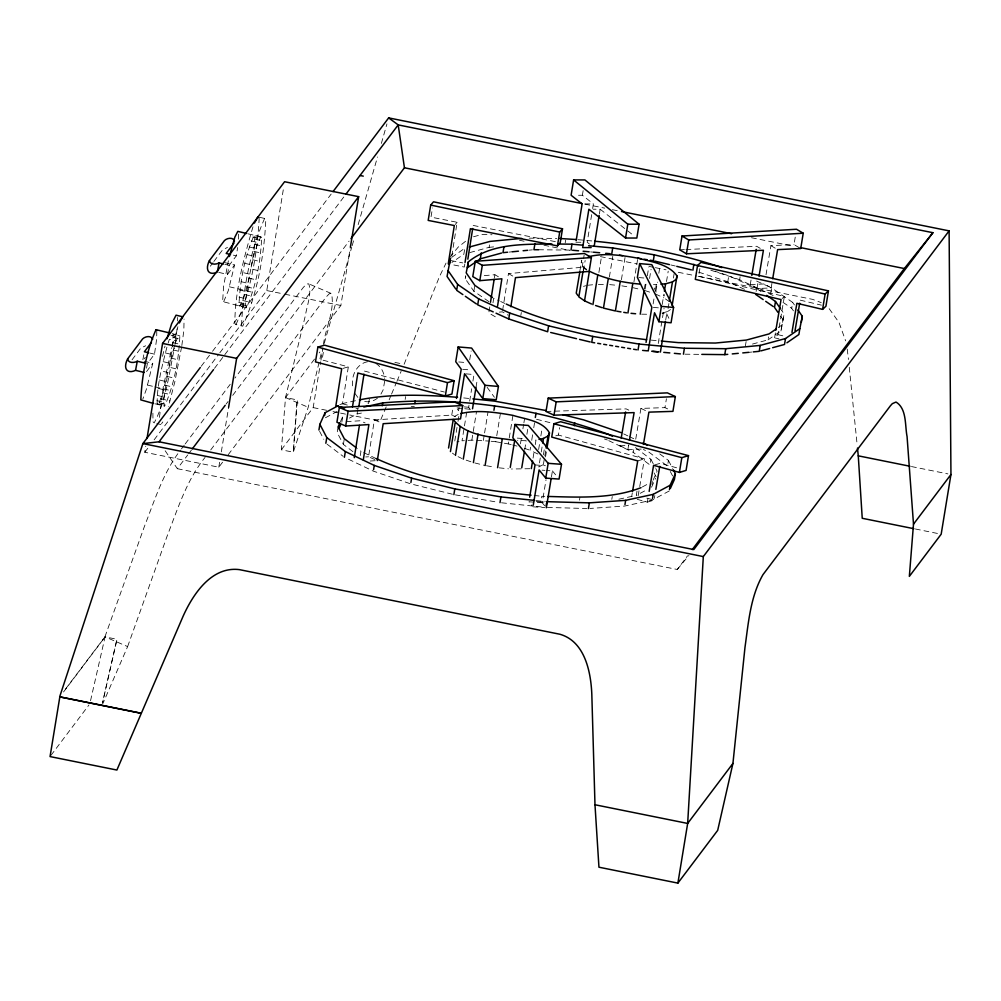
<?xml version="1.0" encoding="UTF-8"?>
<svg xmlns="http://www.w3.org/2000/svg" width="1001" height="1001" viewBox="0 0 1001 1001"><rect width="100%" height="100%" fill="white"/><g stroke="black" fill="none" stroke-linecap="round" stroke-linejoin="round"><path stroke-width="0.75" stroke-dasharray="5 3.75" d="M384.709 381.031L383.095 390.015L380.73 394.482M152.89 413.113L152.99 421.796L154.179 422.897C166.229 400.05 169.119 373.21 174.424 348.135M174.161 346.897L162.813 392.792L159.184 402.802L157.92 404.504L157.132 403.778C157.007 384.371 162.325 365.265 167.067 346.559M159.459 417.379L163.226 387.324L171.772 347.647M172.322 333.583L179.842 335.911C178.816 359.672 174.324 384.371 164.652 406.106L163.651 402.289L163.976 397.034L167.905 372.51L161.161 370.908M172.485 346.884L173.098 334.309L179.842 335.911M238.588 239.139L238.601 232.107M261.649 237.6L260.873 236.874C249.487 258.321 251.113 284.734 239.727 306.181L238.951 305.455C239.977 281.706 244.469 256.994 254.129 235.26L261.649 237.6C260.623 261.349 256.131 286.061 246.471 307.782L222.635 301.564L223.598 286.186L228.378 260.786M246.471 307.782L245.458 303.966L245.783 298.723L249.724 274.199L242.98 272.585M257.62 270.47L250.888 268.856L253.954 251.376L254.905 235.986M296.859 402.427L293.28 452.189L281.356 449.787L285.51 397.56L305.443 315.302C307.019 305.117 311.874 294.094 308.834 283.871L306.631 283.971L303.303 287.425L234.885 378.09M177.102 328.954L174.649 346.721M339.852 404.567L342.492 403.803L348.335 366.841L322.084 359.947L323.536 351.088M374.799 459.497L368.543 456.781L374.412 419.894L451.751 415.09L455.505 416.716M451.789 256.018L457.119 222.285L430.993 217.129L432.507 207.933M464.802 263.989L464.314 267.054L451.176 264.464M489.764 306.882L488.788 313L495.795 317.079L498.811 316.816M494.394 277.79L494.882 274.724L480.142 275.976M502.615 310.323L508.47 273.573L582.132 267.317L586.799 270.032M146.521 368.205L147.385 363.651L154.492 354.179L156.694 338.763L156.782 330.418M175.813 368.781L169.069 367.179L172.147 349.699L178.879 351.301M181.619 346.909L174.825 381.856L168.368 406.731M181.844 345.495L183.834 330.555L184.071 319.069M218.806 272.385L227.465 274.449L229.191 265.328L236.299 255.856L237.637 247.497M459.071 407.632L458.571 410.71L456.894 408.421M470.345 409.559L468.668 407.257L469.419 402.64M469.669 401.101L471.671 388.776M472.922 381.081L474.174 373.373M476.026 387.212L477.277 379.504M591.654 214.652L587.199 242.267L589.451 244.044M592.642 208.508L593.38 203.916L582.382 195.27L575.337 195.258M599.411 213.826L600.15 209.222L593.105 209.209M222.572 462.224L218.819 467.192L144.757 452.264L145.758 446.133M218.819 467.192L219.82 461.061M221.321 451.864L228.603 407.42M219.845 352.752L266.779 290.565L283.846 186.324M281.356 449.787L313.175 407.607L320.695 361.699M320.946 360.16L322.948 347.923L319.206 352.89M228.203 454.754L340.84 305.493L350.375 247.234M338.1 426.839L337.174 432.545L343.381 444.431L352.89 451.626M341.829 422.172L342.767 416.466L345.307 415.102M343.381 444.431L344.306 438.726M349.437 418.093L357.057 414.014L357.983 408.308M369.344 399.086L368.643 403.365L365.74 404.004M360.26 455.593L360.961 451.313L357.395 448.611M405.167 399.437L405.63 396.584M488.976 301.676L473.873 291.253L465.227 278.791L465.715 275.838M451.751 415.09L452.965 407.682M473.873 291.253L474.837 285.335M457.019 427.414L454.554 442.442L459.034 441.466M458.008 421.408L459.234 413.888L454.642 416.353M469.694 359.885L471.146 351.013M469.807 252.577L489.126 247.335L489.614 244.369M466.691 412.274L462.024 440.815L471.846 440.14L489.564 441.103M492.993 302.79L493.718 298.348L499.286 300.888M471.846 440.14L476.514 411.586M483.358 440.453L484.346 434.447M484.584 432.945L488.025 411.911M491.116 441.266L495.783 441.741L496.521 437.237M496.759 435.735L500.45 413.2M520.833 315.465L521.321 312.512M511.186 444.644L508.258 443.918L508.996 439.414M509.246 437.912L512.937 415.365M520.445 443.818L521.684 436.311M522.91 428.791L523.648 424.286M523.898 422.785L524.637 418.28M526.889 434.321L527.865 428.39M524.712 449.762L526.188 440.74L517.555 440.503M537.9 454.016L530.067 450.275L530.555 447.259M531.794 439.752L532.77 433.746M533.758 427.74L534.734 421.721M565.19 242.993L565.678 240.04M533.058 458.095L534.284 450.588M535.272 444.569L536.01 440.065L531.806 440.352M538.638 449.512L539.864 442.004M540.853 435.986L542.079 428.478M582.382 195.27L583.133 190.665M540.277 457.97L538.801 466.992L543.393 464.527L544.319 462.437M541.253 451.964L542.242 445.958M543.418 454.804L544.394 448.798M543.393 464.527L545.595 451.013M545.532 456.894L546.521 450.888M536.261 501.514L540.84 501.976L541.779 496.271L544.832 496.358M579.879 270.921L581.756 260.172L581.093 263.513L583.696 267.28L587.112 269.632M582.132 267.317L584.146 255.03M583.208 270.232L583.696 267.28M583.458 270.821L585.147 260.448M555.743 435.86L558.42 435.06L559.634 427.652M598.898 272.51L601.814 254.742M609.371 277.077L612.762 256.344M579.479 500.175L579.942 497.322M621.408 279.692L625.049 257.482M633.946 281.769L637.587 259.547M644.344 289.001L645.069 284.559L647.872 284.584M645.157 289.076L646.371 281.669M647.334 275.738L648.798 266.854M611.811 499.361L612.274 496.509M649.561 278.491L651.075 269.282M653.115 303.929L654.329 296.534M655.542 289.126L656.268 284.684L659.371 284.384M655.93 291.053L657.382 282.169M658.833 273.273L660.047 265.878M635.447 447.597L650.913 459.284L649.974 464.99L633.32 452.414L634.259 446.696M662.199 304.517L663.901 294.156M669.531 301.764L663.838 297.835L664.326 294.87M666.503 281.544L668.205 271.183M637.011 491.128L636.298 495.407L646.446 489.977M662.111 313.038L667.592 311.549L669.043 302.665M673.41 278.065L674.136 273.623M651.989 484.396L652.452 481.544M667.617 408.883L664.964 407.645L666.416 398.773M659.784 453.916L668.443 460.46L667.504 466.166L648.948 452.152L643.443 449.512M699.887 268.518L698.635 276.201L784.384 296.421L777.915 334.659L774.574 337.825L778.891 338.839M744.494 289.314L727.79 281.706L728.766 275.788L715.677 271.484M773.135 295.52L739.639 279.692L740.602 273.774M745.382 345.996L746.12 341.554M756.118 291.416L756.593 288.463L728.766 275.788M770.657 293.819L771.633 287.9L754.704 280.192M752.477 344.069L768.067 339.84L768.555 336.874M799.374 247.76L794.018 244.582L795.52 235.385M768.067 339.84L780.955 330.931L784.121 313.939L781.531 310.197M780.955 330.931L784.121 313.939M793.443 310.848L791.703 308.321L792.667 302.402L771.633 287.9M544.694 505.768L542.242 502.752L546.045 479.729M551.413 477.064L552.427 470.92L546.496 470.495M658.245 343.493L664.051 308.321M665.715 319.945L666.716 313.826L662.149 313.426M641.191 449.099L627.877 449.524L619.907 445.795L620.432 442.717M627.877 449.524L628.666 444.907M635.735 439.176L640.928 408.408L664.964 407.645M631.744 496.208L632.269 493.13M638.175 495.72L639.476 488.038M639.739 486.511L644.419 458.871L558.42 435.06M637.249 499.336L647.347 502.139L648.385 495.995M647.347 502.139L654.041 500.112L654.817 495.508M771.934 283.308L771.17 287.913L756.969 288.563L750.275 284.597L751.038 280.005M756.969 288.563L758.257 280.906M766.015 274.762L770.92 245.645L794.018 244.582M774.574 337.825L775.612 331.706M143.806 354.804L142.642 360.886L145.295 357.357M465.227 278.791L465.778 276.026M144.094 361.223L152.753 363.288L146.509 388.914L142.868 398.924M224.462 262.562L234.572 264.977L228.316 290.59L223.423 302.289M116.341 641.729L102.44 703.202L116.992 639.276L104.93 636.849L63.351 691.941M90.528 700.75L105.067 636.874L127.627 646.583L103.003 703.365M314.527 359.084L285.51 397.56L297.435 399.962L293.28 452.189L308.208 407.294L321.972 350.463M323.423 344.482C325.575 327.89 334.997 310.51 331.531 293.606L308.834 283.871M162.512 356.356L165.027 346.033M172.134 346.171L177.903 326.726M324.236 343.406L351.726 247.184M352.152 245.683L353.879 239.677M358.17 224.637L377.49 156.982M381.356 143.443L386.937 123.899M168.206 342.88L169.382 339.264L176.126 340.878L179.066 335.185M174.937 344.482L176.126 340.878M252.978 226.802C243.744 258.17 235.047 290.64 234.81 323.486L235.986 324.587L242.73 326.188C257.42 293.18 264.226 255.655 265.791 219.569L264.614 218.468L257.87 216.867M104.93 636.849L144.457 526.338C154.705 500.275 163.125 472.535 180.53 450.125M127.627 646.583L167.142 536.073C177.753 509.046 186.511 480.242 205.092 457.382M404.104 364.276L439.552 276.439L446.033 263.1M386.173 406.906L380.205 421.108L349.737 414.977M389.164 399.799L390.966 395.533M391.554 394.119L396.333 382.745M396.934 381.331L401.113 371.384M340.44 421.659L342.767 416.466M653.04 480.242L657.119 471.171L655.743 468.531M651.526 487.249L655.605 478.178M132.057 359.797L140.903 348.01L145.658 345.77M210.335 266.191L212.988 262.662M213.876 261.474L222.722 249.687L227.465 247.46M146.546 371.584L152.753 363.288M264.614 218.468C249.925 251.476 243.105 289.001 241.554 325.087L242.73 326.188M227.465 274.449L234.572 264.977M161.561 423.648L162.838 421.947M235.986 324.587C250.675 291.954 257.057 254.817 259.146 219.144M63.526 691.979L105.067 636.874M50.976 755.355L88.914 705.029M201.239 366.253L211.599 352.54M212.537 351.288L331.168 194.081M144.757 452.264L148.511 447.297M154.141 439.827L218.906 354.004M214.477 368.368L223.861 355.918M224.8 354.679L344.056 196.646M181.469 448.886L184.272 445.157M185.21 443.918L230.205 384.296M165.165 450.763L177.352 468.706L187.675 455.03M188.613 453.791L191.429 450.062M226.151 404.041L228.028 401.564M232.72 395.345L349.074 241.141M210.723 449.924L326.001 297.159L329.329 293.706L331.531 293.606M177.352 468.706L677.264 569.481L687.574 555.805M449.799 257.182L458.183 247.134L467.442 239.79M677.264 569.481L688.926 555.43M455.255 224.462L457.119 222.285M782.169 298.523L784.384 296.421M451.664 257.37L464.827 248.261L463.851 254.179L451.889 262.462M667.592 311.549L670.507 309.534M778.403 327.44L781.919 325M377.527 398.085C373.486 401.476 367.555 403.09 362.662 400.638M325.438 417.755L337.174 411.461M642.317 486.974L648.648 483.583M669.231 490.978L652.277 500.062L624.712 506.056L589.939 508.458M473.523 236.762L482.182 234.384L492.017 234.747M637.725 460.898L644.419 458.871M654.929 464.877L660.285 463.263L677.489 468.03M343.03 368.393L348.335 366.841M367.617 361.736C356.181 363.738 350.475 377.139 352.99 387.65M355.981 408.808L358.633 408.033M583.52 286.361L586.261 285.623M342.017 403.653L357.97 400.187M357.057 414.014L361.411 413.075M618.843 499.211L634.847 495.72M489.126 247.335L493.631 246.897M509.184 252.077L512.274 251.777M529.291 250.137L532.382 249.85M587.625 285.247L593.856 284.659M748.748 352.339L751.751 352.052M499.349 312.112L502.377 311.849L508.22 315.24M411.248 406.606L414.339 406.393M529.929 468.706L511.436 469.006M346.208 421.634L360.135 420.77L365.14 422.948M365.69 456.956L368.543 456.781M370.17 461.023L375.888 460.673M679.754 249.837L684.371 249.624M685.91 249.549L756.718 246.296L760.735 248.673M750.275 284.597L764.464 283.946L771.17 287.913M546.02 411.461L626.138 408.883L628.803 410.122M619.907 445.795L628.778 445.508M584.922 203.891L593.38 203.916M575.925 242.255L584.384 242.267M529.179 238.15L556.731 238.451M538.576 249.749L569.481 250.087M653.465 284.647L656.268 284.684M598.36 284.372L605.355 284.447M641.628 314.189L648.623 314.264M684.959 354.191L700.275 354.367M540.84 501.976L543.893 502.064M547.409 507.432L586.911 508.521M517.279 438.113L524.687 438.651M535.009 464.939L545.37 465.703M542.054 470.17L545.019 470.382M542.242 502.752L528.916 501.776L532.182 505.793M532.995 506.794L544.844 507.657M458.746 361.949L466.216 362.587M462.712 369.294L470.182 369.92M466.066 373.873L473.548 374.512M464.189 406.881L468.668 407.257M638.888 277.565L644.994 278.09M653.378 307.395L659.471 307.92M578.015 239.677L593.143 241.066M590.628 251.914L593.656 252.202M609.684 284.622L617.367 285.335M651.176 340.115L660.222 340.953M463.701 397.923L471.346 398.711M457.094 407.92L463.188 408.558M464.714 408.708L470.82 409.346M499.124 467.842L508.445 468.806M534.146 495.482L541.779 496.271M536.111 500.563L545.295 501.526M501.526 502.79L544.356 507.232M621.834 285.848L630.192 287.224M495.783 441.741L508.258 443.918M486.473 465.753L494.807 467.204M455.417 494.869L498.46 502.364M473.185 225.45L555.668 241.704M451.051 260.61L462.737 262.913M584.834 204.141L604.704 208.145M612.349 209.684L618.468 210.923M751.463 237.725L794.268 246.359M519.494 240.278L524.074 241.203M543.918 245.207L569.869 250.438M600.412 256.594L637.049 263.976M649.261 266.441L653.841 267.367M655.367 267.667L666.053 269.82M678.265 272.285L696.583 275.976M698.11 276.289L812.599 299.362L821.258 302.615M266.779 290.565L283.408 293.906M284.922 294.219L340.84 305.493M394.92 362.425L402.577 363.976M911.448 466.554L947.909 473.898M313.175 407.607L326.889 410.36M332.983 411.599L339.076 412.825M340.603 413.125L348.21 414.664M915.377 528.991L938.137 533.583M800.212 300.15L821.396 305.142M777.915 334.659L785.109 336.361M248.198 233.859L260.873 236.874M252.865 236.962L259.609 238.563M255.142 239.089L261.887 240.69M251.188 240.953L257.933 242.555M254.817 244.332L261.561 245.933M249.224 246.972L255.968 248.573M253.954 251.376L260.698 252.99M247.109 254.604L253.854 256.218M233.408 255.167L236.299 255.856M252.615 259.747L259.347 261.349M244.982 263.351L251.714 264.952M224.862 264.302L229.191 265.328M248.886 278.103L255.618 279.704M241.254 281.706L247.985 283.308M246.746 286.837L253.491 288.438M229.379 286.774L252.427 292.267M239.902 290.065L246.646 291.666M244.632 294.482L251.376 296.083M239.039 297.109L245.783 298.723M242.667 300.5L251.789 302.615M238.713 302.365L245.458 303.966M240.991 304.492L247.735 306.093M238.951 305.455L245.695 307.057M171.058 335.272L177.79 336.887M173.336 337.4L180.067 339.014M173.01 342.655L179.742 344.256M165.303 352.928L172.034 354.529M150.15 353.14L154.492 354.179M170.796 358.058L177.54 359.672M163.163 361.661L169.907 363.275M167.067 376.414L173.811 378.028M159.434 380.017L166.179 381.631M164.94 385.16L171.684 386.761M147.572 385.085L153.503 386.499M154.98 386.861L170.62 390.578M158.095 388.388L164.84 389.99M162.813 392.792L169.557 394.407M157.232 395.433L163.976 397.034M160.861 398.811L169.97 400.926M156.907 400.675L163.651 402.289M159.184 402.802L165.928 404.417M157.132 403.778L163.876 405.38M154.955 403.791L164.652 406.106M156.869 423.548L160.911 424.512M670.908 264.952L675.3 266.016M632.97 287.687L640.44 289.477M536.574 419.294L551.488 422.998M512.65 445.007L517.029 446.096M474.862 462.962L485.097 465.515M452.389 494.231L410.685 483.858L373.335 471.133L345.783 457.945M364.464 371.083L444.394 392.054M342.492 403.803L348.361 405.342M646.821 498.11L654.041 500.112M710.835 270.22L739.639 279.692M698.711 272.147L727.79 281.706M644.919 290.553L651.488 292.717M604.441 438.989L607.357 439.99M524.286 448.298L530.067 450.275M466.178 460.147L471.959 462.112M285.51 397.56L308.208 407.294M374.412 419.894L381.919 423.148M655.442 294.019L663.838 297.835M500.675 301.514L504.854 303.416M640.928 408.408L646.233 410.898M623.711 433.908L627.84 435.885M629.216 436.549L634.734 439.189M608.721 440.64L633.32 452.414M458.07 456.656L461.987 458.533M363.701 452.615L376.001 458.508M508.47 273.573L513.15 276.289M494.882 274.724L498.385 276.764M770.92 245.645L777.614 249.612M783.032 302.352L791.703 308.321M756.593 288.463L762.887 292.793M452.439 453.128L454.454 454.654M327.089 444.194L343.168 456.343M600.15 209.222L634.384 236.123M375.838 363.401C381.018 366.616 384.109 372.447 384.584 378.441M829.166 308.671L839.001 322.485L845.645 340.853M552.427 470.92L557.182 476.751M487.137 387.324L494.419 397.272M355.042 393.556L357.82 397.384M792.667 302.402L794.419 304.917M780.555 316.128L783.145 319.87M668.443 460.46L672.597 468.405M670.27 471.471L673.736 478.09M650.913 459.284L655.054 467.204M654.116 472.922L656.181 476.876M319.619 431.343L323.773 439.289M654.166 287.988L656.143 292.054M666.716 313.826L669.206 318.944M847.234 349.136L848.473 359.497M849.261 367.267L857.169 444.957M177.327 317.455L177.59 320.983"/><path stroke-width="1.5" d="M333.045 191.591L388.663 117.893L949.111 230.868L703.315 556.581L687.662 823.435L677.89 883.107L598.948 867.204L594.982 804.754L591.816 694.319C590.89 671.784 584.847 641.403 559.909 634.246L239.327 569.619C211.524 566.191 193.018 594.156 183.083 616.291L116.892 770.044L50.05 756.581L59.835 696.871M677.89 883.107L717.692 830.355L732.932 763.438L744.982 647.397C748.435 622.822 750.4 596.634 762.95 574.687L890.415 405.78L892.329 403.653L896.008 402.052C906.969 408.683 904.841 425.45 907.069 436.586L913.5 524.149L909.346 576.376L941.178 534.196L950.95 474.512L949.111 230.868M352.49 406.881L357.845 373.01L445.32 395.971L451.939 394.044L454.116 380.718L324.512 345.182L317.88 347.109L315.465 361.887L341.716 368.768L335.873 405.73L344.669 408.045M358.871 406.494L363.989 374.161M354.279 457.67L359.409 425.387M363.288 459.934L368.906 424.574L345.695 426.013L336.924 422.209L339.352 407.445L453.941 401.764L462.7 405.568L460.523 418.893L383.17 423.698L377.314 460.585M448.248 263.889L454.316 225.55L428.19 220.408L430.705 205.08L433.508 201.802L562.512 228.779L560.247 242.605L557.444 245.883L470.382 228.728L465.04 262.462M467.842 259.184L472.697 228.516M490.49 302.289L494.156 279.317M497.51 306.356L501.889 278.791L479.792 280.668L472.785 276.601L475.287 261.274L584.396 253.491L591.403 257.557L589.139 271.384L515.477 277.64L510.848 306.731M456.469 398.423L461.223 369.169L455.755 361.699L458.17 346.934L471.621 348.06L498.423 386.436L496.233 399.749L482.782 398.623L464.577 373.748L459.572 404.554M472.535 408.771L476.026 387.212M576.163 240.715L582.107 203.891L571.108 195.245L573.611 179.917L584.897 179.93L639.088 224.224L636.824 238.05L625.55 238.025L588.876 209.209L582.682 247.572L591.153 247.585M594.219 246.058L599.161 215.365M147.009 438.476L162.575 343.431L284.597 181.732L358.658 196.659L350.375 247.234M228.603 407.42L236.636 358.358L358.658 196.659M318.931 430.017L319.87 424.299L325.062 412.75L338.113 405.755M324.599 415.603L325.062 412.75M325.851 443.255L326.776 437.55L319.87 424.299M345.695 426.013L348.11 411.248L339.352 407.445M344.407 457.282L345.345 451.576L326.776 437.55M382.244 405.78L382.72 402.928C458.933 396.121 536.498 408.37 608.295 434.271L612.399 436.236M373.573 469.707L374.274 465.415L345.345 451.576M414.814 403.541L415.277 400.688M410.91 482.432L411.611 478.153L374.274 465.415M449.499 264.114L450.475 258.195L447.059 276.451L455.805 289.076M448.023 270.52L457.645 284.409L456.681 290.34L462.862 294.607M445.32 395.971L447.497 382.645L454.116 380.718M551.901 243.956C523.661 244.357 491.529 243.168 468.393 261.799L467.429 267.73L480.305 258.821L501.576 253.053M448.561 448.023L453.24 419.482C466.641 437.049 494.456 437.037 514.677 440.427L510.247 467.467M480.305 258.821L481.281 252.89M450.437 451.614L455.105 423.06M479.792 280.668L482.307 265.34L475.287 261.274M457.645 284.409L478.691 298.911L477.715 304.842L493.23 311.899M455.455 455.405L460.135 426.864M453.878 494.607L454.817 488.888L411.611 478.153M463.288 459.159L467.967 430.605M503.966 246.746L502.99 252.665L507.632 252.214M482.782 398.623L484.972 385.297L458.17 346.934M473.398 462.6L478.078 434.059M509.709 313.038L548.598 325.825L547.635 331.756L508.746 318.969L509.709 313.038L478.691 298.911M493.931 410.285L494.632 406.006M485.097 465.515L489.764 436.962M497.572 467.68L502.252 439.139M534.909 243.769L533.933 249.699L538.576 249.749M500 502.627L500.938 496.921L534.584 500.412M533.258 505.255L539.101 469.944L545.745 478.103L559.071 479.079L561.498 464.301L528.353 425.438L515.014 424.462L512.837 437.787L535.009 464.939L529.667 497.172M557.444 245.883L559.709 232.057L562.512 228.779M521.759 467.792L524.461 451.263M535.322 417.492L536.023 413.213M531.331 468.618L532.57 461.098M571.033 250.112L571.996 244.181L582.557 245.157M643.443 444.431L648.898 412.137L672.935 411.361L675.35 396.596L667.379 392.867L548.21 398.135L546.02 411.461L553.991 415.177L634.108 412.612L629.441 440.29M542.73 442.955L543.468 438.438L548.06 435.986L549.474 432.857C542.317 420.57 525.35 419.306 512.937 415.365C495.82 412.324 477.902 409.597 460.723 413.563M546.096 447.998L548.06 435.986M547.009 447.872L549.474 432.857M553.991 415.177L556.181 401.851L548.21 398.135M649.174 491.391L653.59 465.29L679.391 472.434L686.085 470.407L688.5 455.63L560.61 421.734L553.916 423.761L551.726 437.087L637.725 460.898L632.519 491.604M545.745 478.103L548.16 463.325L515.014 424.462M579.817 272.022L576.238 293.13L577.977 295.645M582.97 271.721L578.841 296.897L584.534 300.826L591.541 304.004M546.121 505.955L546.584 503.103M584.534 300.826L589.389 271.196C605.267 279.029 622.935 282.595 640.465 284.134M592.942 304.642L597.785 275.025M574.324 425.7L574.787 422.847M548.598 325.825L592.705 336.411L591.741 342.329L594.719 342.83M611.749 253.879L612.712 247.948L654.279 254.817L698.223 265.74M608.32 278.491L603.465 308.108L615.402 310.973L620.257 281.344M625.55 238.025L627.802 224.199L573.611 179.917M588.425 508.558L589.364 502.852L625.65 500.35L653.203 494.356L670.157 485.26L675.362 473.698L673.285 469.732M627.94 313.038L632.795 283.421M648.223 350.988L654.529 312.762L658.871 321.709L671.07 322.785L673.573 307.445L651.826 264.664L639.639 263.601L637.374 277.427L651.851 307.257L646.058 342.417M640.227 314.176L644.106 290.478M638.05 349.987L639.026 344.056L684.396 348.26L725.738 348.711L760.222 345.408L785.497 338.551L799.849 328.616L802.289 316.291L797.922 309.972M654.279 254.817L653.315 260.735L650.237 260.222M624.949 504.629L625.65 500.35M658.871 321.709L661.386 306.381L639.639 263.601M664.389 291.191L665.602 283.784L672.447 281.932L676.326 279.241L676.989 275.901C668.268 263.713 651.276 261.937 637.825 258.07M669.294 301.188L672.447 281.932M772.709 278.716L777.614 249.612L800.712 248.548L803.227 233.22L796.521 229.254L682.019 236.011L679.754 249.837L686.448 253.791L763.413 250.263L759.033 276.301M672.134 305.518L676.989 275.901M686.448 253.791L688.713 239.965L682.019 236.011M652.502 498.636L653.203 494.356M692.892 270.232L693.856 264.302M791.954 332.37L796.871 303.303L822.597 309.372L825.938 306.218L828.453 290.878L700.888 262.375L697.559 265.528L695.295 279.354L781.055 299.574L775.875 330.18M683.433 354.179L684.396 348.26M669.456 489.552L670.157 485.26M675.362 473.698L674.424 479.416L670.382 488.4M679.391 472.434L681.819 457.657L688.5 455.63M701.801 354.379L724.762 354.642L725.738 348.711M760.222 345.408L759.246 351.326L753.252 351.902M766.666 295.395L775.475 301.476L774.511 307.395L777.965 312.387M785.497 338.551L784.521 344.469L772.634 347.697M799.849 328.616L798.873 334.547L786.911 342.817M801.326 322.209L802.289 316.291M822.597 309.372L825.112 294.044L828.453 290.878M546.333 507.77L551.151 478.603M660.41 352.052L665.465 321.471M621.208 438.113L625.625 411.962M655.855 489.364L659.759 466.328M751.814 275.413L756.205 249.362M795.032 330.743L799.686 303.203M152.69 339.314C151.264 335.16 145.12 336.349 142.63 338.889L127.602 358.934C122.973 367.955 126.652 374.462 135.548 370.357L144.207 372.422M135.548 370.357L137.275 361.236L145.933 363.3M234.509 241.003C233.07 236.849 226.939 238.025 224.449 240.578L209.409 260.623C205.343 268.406 207.557 275.788 216.329 272.522M217.355 272.034L219.081 262.925L223.423 263.951M468.393 261.799L466.203 272.873L474.837 285.335L492.467 297.485M229.379 256.544L234.885 237.062L237.825 231.381L246.721 233.496M167.004 338.763L171.596 323.811L176.063 315.177L182.795 316.791L179.354 322.998M254.417 223.073L257.87 216.867L259.059 217.968M339.852 422.948L338.1 426.839L344.306 438.726L356.206 447.71M338.914 428.653L340.665 424.774M169.357 332.883L156.006 329.692C146.346 351.426 141.854 376.138 140.828 399.887L153.466 403.441M151.426 342.367L144.382 351.764L148.711 352.802M234.121 242.88L226.188 253.453L230.518 254.479M200.3 367.505L142.868 443.606L59.66 696.834L140.816 713.2L59.822 696.896M703.315 556.581L142.868 443.606L159.071 441.791L213.538 369.607M345.933 194.156L398.198 124.9L932.907 232.695L693.781 549.574L159.071 441.791M192.367 448.811L225.212 405.292M350.951 238.651L404.442 167.78L398.198 124.9L388.663 117.893M692.267 549.587L904.341 268.543L932.907 232.695M732.932 763.438L687.662 823.435L594.982 804.754M913.5 524.149L950.95 474.512M776.063 329.054L769.043 333.921L746.358 340.065L715.415 343.043L678.315 342.63L661.736 341.091M641.04 487.662C611.674 499.024 578.916 497.297 547.885 496.446M219.081 262.925C216.128 264.702 210.022 265.015 209.409 260.623M137.275 361.236C134.322 363.025 128.203 363.338 127.602 358.934M469.281 247.047L490.102 241.404L521.584 238.388M588.375 256.744C605.63 252.415 623.786 255.68 640.99 258.708M760.735 350.926L769.656 348.511M359.422 399.874C391.616 393.393 425 394.907 457.582 397.284M363.801 407.044L382.72 402.928M539.001 439.414L543.468 438.438M512.274 251.777L518.468 251.176M523.11 250.738L527.74 250.288M660.935 284.234L665.602 283.784M724.762 354.642L727.765 354.354M732.257 353.916L738.263 353.34M742.755 352.915L748.748 352.339M482.307 265.34L591.403 257.557M688.713 239.965L803.227 233.22M348.11 411.248L462.7 405.568M556.181 401.851L675.35 396.596M627.802 224.199L639.088 224.224M559.797 238.488L576.501 239.539M558.083 244.031L571.996 244.181M546.821 501.676L589.364 502.852M548.16 463.325L561.498 464.301M484.972 385.297L498.423 386.436M661.386 306.381L673.573 307.445M652.79 351.389L658.896 351.914M594.657 241.216C637.787 245.445 680.768 253.754 721.884 267.605M588.588 245.72L612.712 247.948M572.534 250.25L578.565 250.801M583.095 251.226L589.126 251.777M593.656 252.202L599.687 252.752M605.718 253.316L610.235 253.728M631.018 313.326L635.622 313.751M646.646 339.702C598.723 333.846 550.35 324.286 506.243 304.054M642.592 350.4L647.134 350.825M651.664 351.238L657.72 351.801M663.763 352.365L669.819 352.915M674.349 353.34L680.405 353.904M472.872 398.873L494.294 401.088L546.371 410.598M531.093 495.17C478.203 490.052 424.662 480.543 376.001 458.508M619.444 255.142L622.522 255.655M644.068 259.209L647.159 259.722M616.791 311.198L620.983 311.887M623.761 312.35L626.551 312.812M592.705 336.411L639.026 344.056M597.71 343.318L600.7 343.818M603.691 344.306L606.681 344.807M609.672 345.295L612.65 345.783M615.64 346.283L618.631 346.771M621.621 347.272L624.611 347.76M627.602 348.26L630.58 348.748M633.57 349.249L636.561 349.737M454.817 488.888L500.938 496.921M404.442 167.78L581.781 203.516M621.521 211.536L731.593 233.721M800.387 247.585L904.341 268.543M360.022 175.488L363.275 176.138M857.482 448.06L858.27 455.83L909.934 466.241M162.575 343.431L236.636 358.358M913.85 528.691L862.236 518.28L858.27 455.83M430.705 205.08L559.709 232.057M697.559 265.528L825.112 294.044M654.779 261.086L669.431 264.602M676.764 266.366L691.428 269.882M550.675 332.482L576.526 338.688M579.566 339.414L590.215 341.967M562.75 414.677L583.608 419.857L620.945 432.595M553.916 423.761L681.819 457.657M317.88 347.109L447.497 382.645M595.57 305.505L602.152 307.67M496.046 313.188L508.746 318.969M642.992 443.143L647.134 445.12M755.63 294.382L763.175 299.587M765.702 301.326L773.247 306.531M465.34 296.309L476.476 303.991M156.006 329.692L156.782 330.418M775.475 301.476L780.667 308.959"/></g></svg>
